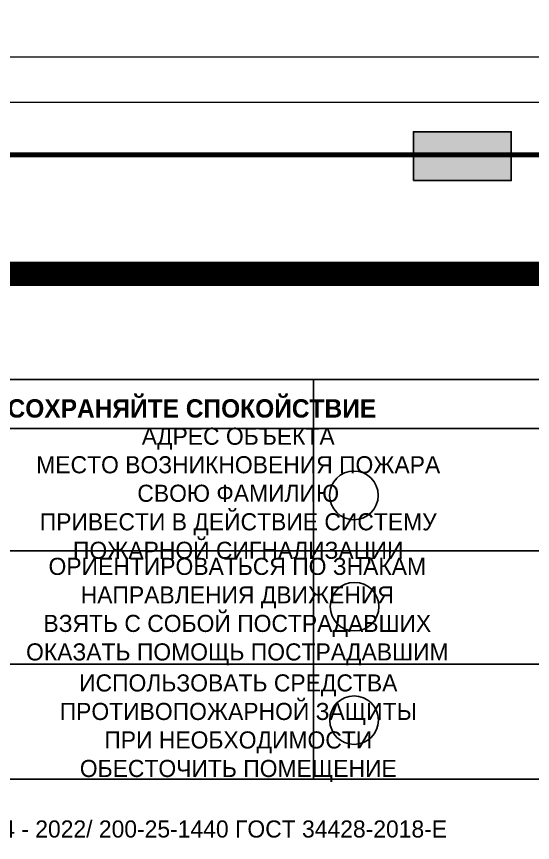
# Model space of a CAD drawing. Header units: millimetres. Extents: x 13114 to 67229, y 22859 to 38520.
# Drawn here: x 28330.1 to 28414.6, y 35966 to 36101.2 of the extents above; entities that cross this region are included whole.
import ezdxf

# ---------------------------------------------------------------- set-up
doc = ezdxf.new("R2010")
doc.units = ezdxf.units.MM
doc.layers.add('План_Штампы', color=7, linetype='Continuous')
doc.styles.add('обычный', font='arial.ttf')

# ---------------------------------------------------------------- blocks, each defined once
blk = doc.blocks.new('A$C32E8229D')
at = {"true_color": 0xffffff}
blk.add_hatch(color=7, dxfattribs=at).paths.add_polyline_path([(0, 0), (0, -8), (16, -8), (16, 0)])
h = blk.add_hatch(color=126)
h.paths.add_polyline_path([(0.2, -0.2), (15.8, -0.2), (15.8, -7.8), (0.2, -7.8)])
h.paths.add_polyline_path([(13.49, -2.05), (12.08, -2.05), (11.37, -2.63, 0.162397), (11.29, -2.84), (11.29, -3.63), (10.35, -3.63), (10.35, -4.05), (11.68, -4.05), (11.68, -3.48), (12.26, -4.28), (11.29, -5.1), (11.29, -6.78), (11.85, -6.78), (11.85, -5.44), (12.8, -4.64), (12.8, -5.94), (14.46, -5.94), (14.46, -5.39), (13.45, -5.39), (13.45, -3.97), (12.46, -2.59), (13.15, -2.59), (13.69, -3.34), (14.18, -3)], flags=16)
h.paths.add_polyline_path([(10.74, -1.82, 1), (11.8, -1.82, 1)], flags=16)
h.paths.add_polyline_path([(9.39, -3.59), (5.99, -3.59), (6.56, -3.03), (5.91, -3.03), (5.1, -3.83), (5.91, -4.64), (6.56, -4.64), (5.99, -4.09), (9.39, -4.09)], flags=16)
h.paths.add_polyline_path([(4.29, -1.08), (1.72, -1.08), (1.72, -6.6), (4.29, -6.6)], flags=16)
at = {"color": 126}
blk.add_lwpolyline([(16, -8), (0, -8), (0, 0), (16, 0)], close=True, dxfattribs=at)

msp = doc.modelspace()

# ---------------------------------------------------------------- linework, layer by layer
at = {"lineweight": 100, "const_width": 3.96}
msp.add_lwpolyline([(28251.74, 36073.01), (28251.74, 36059.08), (28687.8, 36059.08), (28687.8, 36099.22)], dxfattribs=at)
at = {"lineweight": 0}
msp.add_lwpolyline([(28268.24, 36094.62), (28578.09, 36094.62), (28578.09, 36087.15), (28268.24, 36087.15)], close=True, dxfattribs=at)
at = {"color": 126, "lineweight": 100, "true_color": 0x008754}
msp.add_lwpolyline([(28635.69, 36078.56), (28315.37, 36078.56)], dxfattribs=at)
for points in [[(28234.96, 36033.73), (28378.73, 36033.73), (28378.73, 36041.79), (28234.96, 36041.79)], [(28378.73, 36033.73), (28522.49, 36033.73), (28522.49, 36041.79), (28378.73, 36041.79)], [(28234.96, 36033.73), (28378.73, 36033.73), (28378.73, 35976.34), (28234.96, 35976.34)], [(28378.73, 36033.73), (28522.49, 36033.73), (28522.49, 35976.34), (28378.73, 35976.34)]]:
    msp.add_lwpolyline(points, close=True)
for points in [[(28293.38, 36013.74), (28234.96, 36013.74), (28378.73, 36013.74)], [(28437.14, 36013.74), (28378.73, 36013.74), (28522.49, 36013.74)], [(28293.38, 35995.16), (28234.96, 35995.16), (28378.73, 35995.16)], [(28437.14, 35995.16), (28378.73, 35995.16), (28522.49, 35995.16)]]:
    msp.add_lwpolyline(points)
for centre in [(28385.35, 36022.81), (28385.45, 36004.59), (28385.38, 35986.01)]:
    msp.add_circle(centre, 3.98)

# ---------------------------------------------------------------- block references
at = {"layer": 'План_Штампы', "color": 126, "true_color": 0x008754, "xscale": -1}
msp.add_blockref('A$C32E8229D', (28411.09, 36082.35), dxfattribs=at)

# ---------------------------------------------------------------- texts
at = {"lineweight": 0, "attachment_point": 5, "style": 'обычный'}
for s, insert, char_height, width in [('{\\fProxima Nova Rg|b1|i0|c204|p2;ДЕЙСТВИЯ ПРИ ПОЖАРЕ: СОХРАНЯЙТЕ СПОКОЙСТВИЕ\\H1.6644x; }', (28332.12, 36036.61), 3, 175.1736), ('\\pi-8.4,l8.4,t8.4;{\\fProxima Nova Rg|b0|i0|c204|p2;АДРЕС ОБЪЕКТА\\PМЕСТО ВОЗНИКНОВЕНИЯ ПОЖАРА \\PСВОЮ ФАМИЛИЮ\\PПРИВЕСТИ В ДЕЙСТВИЕ СИСТЕМУ \\PПОЖАРНОЙ СИГНАЛИЗАЦИИ}', (28366.42, 36022.75), 2.8, 126.6484), ('\\pi-8.4,l8.4,t8.4;{\\fProxima Nova Rg|b0|i0|c204|p2;ОРИЕНТИРОВАТЬСЯ ПО ЗНАКАМ \\PНАПРАВЛЕНИЯ ДВИЖЕНИЯ\\PВЗЯТЬ С СОБОЙ ПОСТРАДАВШИХ\\PОКАЗАТЬ ПОМОЩЬ ПОСТРАДАВШИМ}', (28366.27, 36003.78), 2.8, 126.6484), ('\\pi-8.4,l8.4,t8.4;{\\fProxima Nova Rg|b0|i0|c204|p2;ИСПОЛЬЗОВАТЬ СРЕДСТВА \\PПРОТИВОПОЖАРНОЙ ЗАЩИТЫ \\PПРИ НЕОБХОДИМОСТИ \\PОБЕСТОЧИТЬ ПОМЕЩЕНИЕ}', (28366.43, 35984.7), 2.8, 126.6484), ('\\pi-8.4,l8.4,t8.4;{\\fProxima Nova Rg|b0|i0|c204|p2;ИЗГОТОВИТЕЛЬ: ИП АНДРЕЕВ А. А.\\fProxima Nova Rg|b0|i0|c0|p2; \\fProxima Nova Rg|b0|i0|c204|p2;ФП-24 - 2022/ 200-25-1440 ГОСТ 34428-2018-Е\\H1.2266x; }', (28326.56, 35967.79), 2.8, 191.3484)]:
    msp.add_mtext(s, dxfattribs=dict(at, insert=insert, char_height=char_height, width=width))

doc.saveas('drawing.dxf')
